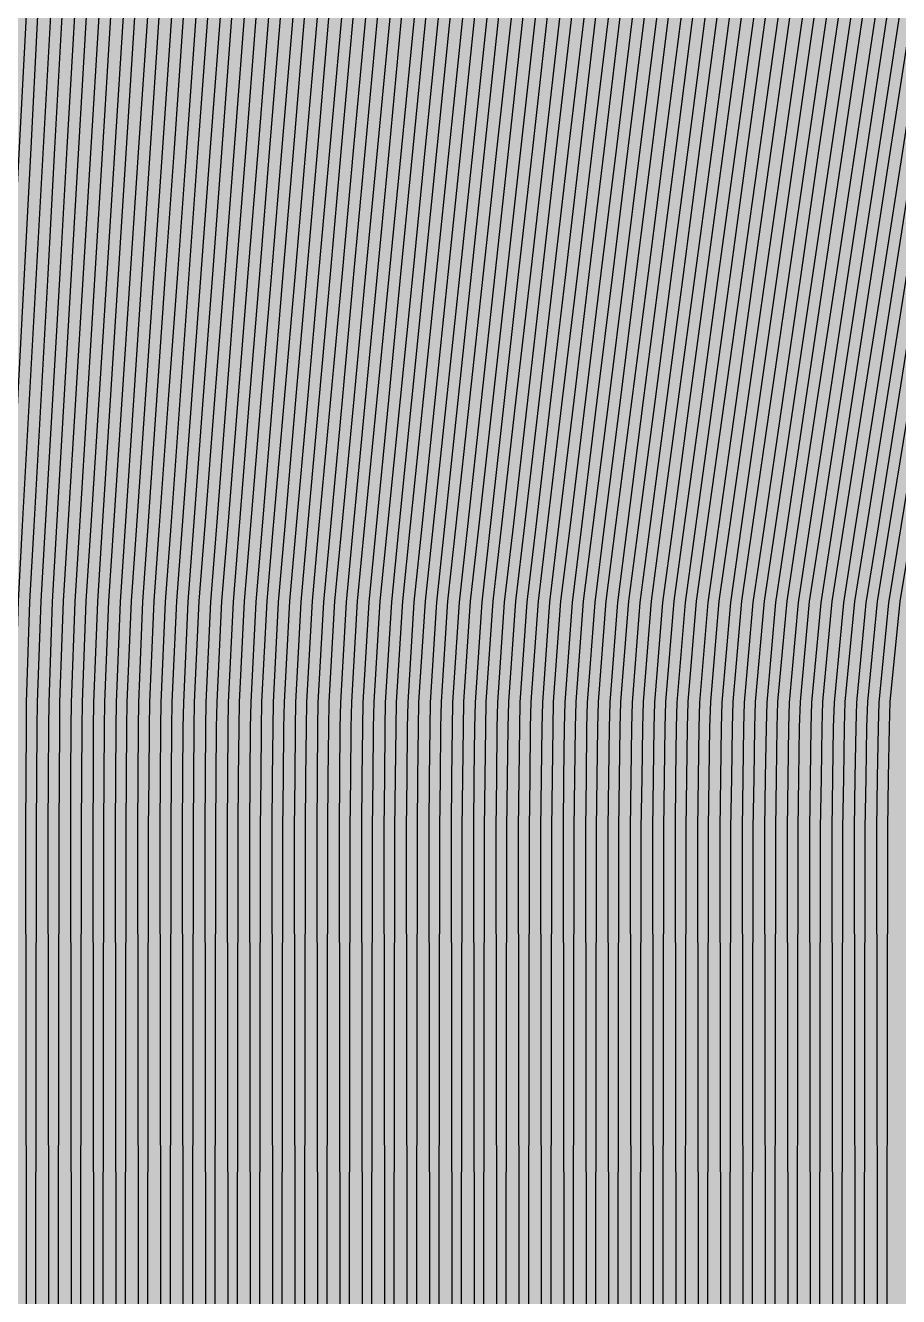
# Model space of a CAD drawing. Header units: metres. Extents: x -7231 to 10969, y -37556 to 1873.
# Drawn here: x 1948 to 2103.9, y -18804.6 to -18577.6 of the extents above; entities that cross this region are included whole.
import ezdxf

# ---------------------------------------------------------------- set-up
doc = ezdxf.new("R2010")
doc.units = ezdxf.units.M
for name, color, linetype in [('Metal1', 4, 'CONTINUOUS'), ('Metal2', 3, 'CONTINUOUS'), ('Polyimide', 7, 'CONTINUOUS')]:
    doc.layers.add(name, color=color, linetype=linetype)

msp = doc.modelspace()

# ---------------------------------------------------------------- hatches: boundary and pattern name
at = {"layer": 'Polyimide'}
msp.add_hatch(color=7, dxfattribs=at).paths.add_polyline_path([(4065.69, -468), (4066.67, -501.99), (4068.51, -535.99), (4071.41, -569.99), (4075.54, -603.99), (4081.04, -637.99), (4088.01, -671.99), (4096.52, -705.98), (4106.62, -739.98), (4118.33, -773.98), (4131.63, -807.98), (4146.49, -841.98), (4162.87, -875.98), (4180.68, -909.97), (4199.83, -943.97), (4220.22, -977.97), (4241.73, -1011.97), (4264.21, -1045.97), (4287.52, -1079.96), (4311.51, -1113.96), (4336.01, -1147.96), (4360.86, -1181.96), (4385.88, -1215.96), (4410.89, -1249.96), (4435.74, -1283.95), (4460.24, -1317.95), (4484.23, -1351.95), (4507.54, -1385.95), (4530.02, -1419.95), (4551.53, -1453.94), (4571.92, -1487.94), (4591.07, -1521.94), (4608.88, -1555.94), (4625.26, -1589.94), (4640.12, -1623.94), (4653.42, -1657.93), (4665.13, -1691.93), (4675.23, -1725.93), (4683.74, -1759.93), (4690.71, -1793.93), (4696.21, -1827.93), (4700.34, -1861.92), (4703.24, -1895.92), (4705.08, -1929.92), (4706.06, -1963.92), (4706.44, -1997.92), (4706.5, -2031.91), (4706.5, -4793.02), (4709.95, -4838.39), (4720.22, -4882.71), (4737.08, -4924.98), (4760.13, -4964.2), (4788.85, -4999.49), (4822.58, -5030.03), (4860.53, -5055.12), (4901.85, -5074.18), (4901.85, -5074.18), (4970.68, -5105.23), (5034.7, -5145.26), (5092.76, -5193.54), (5143.8, -5249.19), (5186.89, -5311.2), (5221.24, -5378.44), (5246.23, -5449.69), (5261.41, -5523.66), (5266.5, -5599), (5261.41, -5674.34), (5246.23, -5748.31), (5221.24, -5819.56), (5186.89, -5886.8), (5143.8, -5948.81), (5092.76, -6004.46), (5034.7, -6052.74), (4970.68, -6092.77), (4901.85, -6123.82), (4860.53, -6142.88), (4822.58, -6167.97), (4788.85, -6198.51), (4760.13, -6233.8), (4737.08, -6273.02), (4720.22, -6315.29), (4709.95, -6359.61), (4706.5, -6404.98), (4706.5, -9221.52), (4709.95, -9266.88), (4720.22, -9311.21), (4737.08, -9353.47), (4760.13, -9392.7), (4788.85, -9427.98), (4822.58, -9458.52), (4860.53, -9483.61), (4901.85, -9502.67), (4970.68, -9533.72), (5034.7, -9573.75), (5092.76, -9622.03), (5143.8, -9677.68), (5186.89, -9739.69), (5221.24, -9806.94), (5246.23, -9878.19), (5261.41, -9952.16), (5266.5, -10027.49), (5261.41, -10102.83), (5246.23, -10176.8), (5221.24, -10248.05), (5186.89, -10315.3), (5143.8, -10377.31), (5092.76, -10432.96), (5034.7, -10481.24), (4970.68, -10521.27), (4901.85, -10552.32), (4860.53, -10571.38), (4822.58, -10596.46), (4788.85, -10627), (4760.13, -10662.29), (4737.08, -10701.52), (4720.22, -10743.78), (4709.95, -10788.1), (4706.5, -10833.47), (4706.5, -13650.01), (4709.95, -13695.38), (4720.22, -13739.7), (4737.08, -13781.96), (4760.13, -13821.19), (4788.85, -13856.48), (4822.58, -13887.02), (4860.53, -13912.11), (4901.85, -13931.17), (4970.68, -13962.22), (5034.7, -14002.25), (5092.76, -14050.53), (5143.8, -14106.18), (5186.89, -14168.19), (5221.24, -14235.43), (5246.23, -14306.68), (5261.41, -14380.65), (5266.5, -14455.99), (5261.41, -14531.33), (5246.23, -14605.29), (5221.24, -14676.55), (5186.89, -14743.79), (5143.8, -14805.8), (5092.76, -14861.45), (5034.7, -14909.73), (4970.68, -14949.76), (4901.85, -14980.81), (4860.53, -14999.87), (4822.58, -15024.96), (4788.85, -15055.5), (4760.13, -15090.79), (4737.08, -15130.01), (4720.22, -15172.27), (4709.95, -15216.6), (4706.5, -15261.97), (4706.5, -15455.99), (4720.95, -15750.04), (4764.14, -16041.26), (4835.68, -16326.84), (4934.86, -16604.04), (5060.74, -16870.18), (5212.09, -17122.7), (5387.47, -17359.17), (5585.18, -17577.31), (5803.32, -17775.02), (6039.79, -17950.4), (6292.31, -18101.75), (6558.45, -18227.63), (6835.65, -18326.81), (7121.23, -18398.34), (7412.45, -18441.54), (7706.5, -18455.99), (9969.01, -18455.99), (10047.42, -18459.84), (10125.08, -18471.36), (10201.23, -18490.44), (10275.15, -18516.89), (10346.12, -18550.45), (10413.46, -18590.81), (10476.52, -18637.58), (10534.69, -18690.3), (10587.41, -18748.47), (10634.18, -18811.53), (10674.54, -18878.87), (10708.11, -18949.84), (10734.56, -19023.76), (10753.63, -19099.92), (10765.15, -19177.58), (10769.01, -19255.99), (10769.01, -20895.8), (10730.24, -20951.41), (10694.6, -21009.08), (10662.21, -21068.63), (10633.17, -21129.89), (10607.55, -21192.66), (10585.45, -21256.74), (10566.93, -21321.96), (10552.05, -21388.09), (10540.84, -21454.95), (10533.35, -21522.33), (10529.6, -21590.02), (10529.6, -21657.81), (10533.35, -21725.5), (10540.84, -21792.87), (10552.05, -21859.73), (10566.93, -21925.87), (10585.45, -21991.08), (10607.55, -22055.17), (10633.17, -22117.94), (10662.21, -22179.19), (10694.6, -22238.74), (10730.24, -22296.41), (10769.01, -22352.03), (10769.01, -32454.24), (10728.74, -32510.49), (10691.72, -32568.92), (10658.05, -32629.35), (10627.85, -32691.58), (10601.2, -32755.42), (10578.21, -32820.67), (10558.93, -32887.1), (10543.44, -32954.52), (10531.77, -33022.71), (10523.97, -33091.44), (10520.07, -33160.51), (10520.07, -33229.69), (10523.97, -33298.75), (10531.77, -33367.49), (10543.44, -33435.67), (10558.93, -33503.09), (10578.21, -33569.53), (10601.2, -33634.77), (10627.85, -33698.61), (10658.05, -33760.85), (10691.72, -33821.28), (10728.74, -33879.71), (10769.01, -33935.96), (10769.01, -36556), (10765.15, -36634.41), (10753.63, -36712.07), (10734.56, -36788.23), (10708.11, -36862.15), (10674.54, -36933.12), (10634.18, -37000.46), (10587.41, -37063.51), (10534.69, -37121.69), (10476.52, -37174.41), (10413.46, -37221.18), (10346.12, -37261.54), (10275.15, -37295.1), (10201.23, -37321.55), (10125.08, -37340.63), (10047.42, -37352.15), (9969.01, -37356), (-6231.01, -37356), (-6309.42, -37352.15), (-6387.08, -37340.63), (-6463.23, -37321.55), (-6537.15, -37295.1), (-6608.12, -37261.54), (-6675.46, -37221.18), (-6738.52, -37174.41), (-6796.69, -37121.69), (-6849.41, -37063.51), (-6896.18, -37000.46), (-6936.54, -36933.12), (-6970.11, -36862.15), (-6996.56, -36788.23), (-7015.63, -36712.07), (-7027.15, -36634.41), (-7031.01, -36556), (-7031.01, -33936), (-6990.74, -33879.75), (-6953.7, -33821.31), (-6920.03, -33760.88), (-6889.82, -33698.64), (-6863.18, -33634.8), (-6840.18, -33569.55), (-6820.9, -33503.11), (-6805.4, -33435.69), (-6793.74, -33367.49), (-6785.94, -33298.75), (-6782.03, -33229.68), (-6782.03, -33160.5), (-6785.94, -33091.43), (-6793.74, -33022.69), (-6805.4, -32954.5), (-6820.9, -32887.07), (-6840.18, -32820.63), (-6863.18, -32755.39), (-6889.82, -32691.54), (-6920.03, -32629.3), (-6953.7, -32568.87), (-6990.74, -32510.43), (-7031.01, -32454.18), (-7031.01, -22364.83), (-6990.74, -22308.58), (-6953.7, -22250.14), (-6920.03, -22189.71), (-6889.82, -22127.47), (-6863.18, -22063.62), (-6840.18, -21998.38), (-6820.9, -21931.94), (-6805.4, -21864.51), (-6793.74, -21796.32), (-6785.94, -21727.58), (-6782.03, -21658.51), (-6782.03, -21589.33), (-6785.94, -21520.26), (-6793.74, -21451.52), (-6805.4, -21383.32), (-6820.9, -21315.9), (-6840.18, -21249.46), (-6863.18, -21184.21), (-6889.82, -21120.37), (-6920.03, -21058.13), (-6953.7, -20997.7), (-6990.74, -20939.26), (-7031.01, -20883.01), (-7031.01, -19255.99), (-7027.15, -19177.58), (-7015.63, -19099.92), (-6996.56, -19023.76), (-6970.11, -18949.84), (-6936.54, -18878.87), (-6896.18, -18811.53), (-6849.41, -18748.47), (-6796.69, -18690.3), (-6738.52, -18637.58), (-6675.46, -18590.81), (-6608.12, -18550.45), (-6537.15, -18516.89), (-6463.23, -18490.44), (-6387.08, -18471.36), (-6309.42, -18459.84), (-6231.01, -18455.99), (-3968.5, -18455.99), (-3674.45, -18441.54), (-3383.23, -18398.34), (-3097.65, -18326.81), (-2820.45, -18227.63), (-2554.31, -18101.75), (-2301.79, -17950.4), (-2065.32, -17775.02), (-1847.18, -17577.31), (-1649.47, -17359.17), (-1474.09, -17122.7), (-1322.74, -16870.18), (-1196.86, -16604.04), (-1097.68, -16326.84), (-1026.14, -16041.26), (-982.95, -15750.04), (-968.5, -15455.99), (-968.5, -15261.97), (-971.95, -15216.6), (-982.22, -15172.27), (-999.08, -15130.01), (-1022.13, -15090.79), (-1050.85, -15055.5), (-1084.58, -15024.96), (-1122.53, -14999.87), (-1163.85, -14980.81), (-1232.68, -14949.76), (-1296.7, -14909.73), (-1354.76, -14861.45), (-1405.8, -14805.8), (-1448.89, -14743.79), (-1483.24, -14676.55), (-1508.23, -14605.29), (-1523.41, -14531.33), (-1528.5, -14455.99), (-1523.41, -14380.65), (-1508.23, -14306.68), (-1483.24, -14235.43), (-1448.89, -14168.19), (-1405.8, -14106.18), (-1354.76, -14050.53), (-1296.7, -14002.25), (-1232.68, -13962.22), (-1163.85, -13931.17), (-1122.53, -13912.11), (-1084.58, -13887.02), (-1050.85, -13856.48), (-1022.13, -13821.19), (-999.08, -13781.96), (-982.22, -13739.7), (-971.95, -13695.38), (-968.5, -13650.01), (-968.5, -12309.64), (-971.95, -12264.27), (-982.22, -12219.94), (-999.08, -12177.68), (-1022.13, -12138.46), (-1050.85, -12103.17), (-1084.58, -12072.63), (-1122.53, -12047.54), (-1163.85, -12028.48), (-1232.68, -11997.43), (-1296.7, -11957.4), (-1354.76, -11909.12), (-1405.8, -11853.47), (-1448.89, -11791.46), (-1483.24, -11724.22), (-1508.23, -11652.96), (-1523.41, -11579), (-1528.5, -11503.66), (-1523.41, -11428.32), (-1508.23, -11354.35), (-1483.24, -11283.1), (-1448.89, -11215.86), (-1405.8, -11153.85), (-1354.76, -11098.2), (-1296.7, -11049.92), (-1232.68, -11009.89), (-1163.85, -10978.84), (-1122.53, -10959.78), (-1084.58, -10934.69), (-1050.85, -10904.15), (-1022.13, -10868.86), (-999.08, -10829.63), (-982.22, -10787.37), (-971.95, -10743.05), (-968.5, -10697.68), (-968.5, -9357.31), (-971.95, -9311.94), (-982.22, -9267.62), (-999.08, -9225.35), (-1022.13, -9186.13), (-1050.85, -9150.84), (-1084.58, -9120.3), (-1122.53, -9095.21), (-1163.85, -9076.15), (-1163.85, -9076.15), (-1232.68, -9045.1), (-1296.7, -9005.07), (-1354.76, -8956.79), (-1405.8, -8901.14), (-1448.89, -8839.13), (-1483.24, -8771.89), (-1508.23, -8700.64), (-1523.41, -8626.67), (-1528.5, -8551.33), (-1523.41, -8475.99), (-1508.23, -8402.02), (-1483.24, -8330.77), (-1448.89, -8263.53), (-1405.8, -8201.52), (-1354.76, -8145.87), (-1296.7, -8097.59), (-1232.68, -8057.56), (-1163.85, -8026.51), (-1163.85, -8026.51), (-1122.53, -8007.45), (-1084.58, -7982.36), (-1050.85, -7951.82), (-1022.13, -7916.53), (-999.08, -7877.31), (-982.22, -7835.04), (-971.95, -7790.72), (-968.5, -7745.35), (-968.5, -6404.98), (-971.95, -6359.61), (-982.22, -6315.29), (-999.08, -6273.02), (-1022.13, -6233.8), (-1050.85, -6198.51), (-1084.58, -6167.97), (-1122.53, -6142.88), (-1163.85, -6123.82), (-1163.85, -6123.82), (-1232.68, -6092.77), (-1296.7, -6052.74), (-1354.76, -6004.46), (-1405.8, -5948.81), (-1448.89, -5886.8), (-1483.24, -5819.56), (-1508.23, -5748.31), (-1523.41, -5674.34), (-1528.5, -5599), (-1523.41, -5523.66), (-1508.23, -5449.69), (-1483.24, -5378.44), (-1448.89, -5311.2), (-1405.8, -5249.19), (-1354.76, -5193.54), (-1296.7, -5145.26), (-1232.68, -5105.23), (-1163.85, -5074.18), (-1163.85, -5074.18), (-1122.53, -5055.12), (-1084.58, -5030.03), (-1050.85, -4999.49), (-1022.13, -4964.2), (-999.08, -4924.98), (-982.22, -4882.71), (-971.95, -4838.39), (-968.5, -4793.02), (-968.5, -2031.91), (-968.44, -1997.92), (-968.06, -1963.92), (-967.05, -1929.92), (-965.18, -1895.92), (-962.22, -1861.92), (-958.01, -1827.93), (-952.41, -1793.93), (-945.31, -1759.93), (-936.64, -1725.93), (-926.35, -1691.93), (-914.43, -1657.93), (-900.88, -1623.94), (-885.74, -1589.94), (-869.05, -1555.94), (-850.91, -1521.94), (-831.4, -1487.94), (-810.63, -1453.94), (-788.72, -1419.95), (-765.82, -1385.95), (-742.07, -1351.95), (-717.63, -1317.95), (-692.67, -1283.95), (-667.36, -1249.96), (-641.88, -1215.96), (-616.39, -1181.96), (-591.08, -1147.96), (-566.12, -1113.96), (-541.68, -1079.96), (-517.93, -1045.97), (-495.03, -1011.97), (-473.12, -977.97), (-452.35, -943.97), (-432.84, -909.97), (-414.7, -875.98), (-398.01, -841.98), (-382.87, -807.98), (-369.32, -773.98), (-357.4, -739.98), (-347.11, -705.98), (-338.44, -671.99), (-331.34, -637.99), (-325.74, -603.99), (-321.53, -569.99), (-318.57, -535.99), (-316.7, -501.99), (-315.69, -468), (-315.31, -434), (-315.25, -400), (-315.25, 401), (-315.25, 451), (-315.25, 1644), (-270.25, 1644), (-270.03, 1637.13), (-269.35, 1630.29), (-268.23, 1623.52), (-266.67, 1616.82), (-264.68, 1610.25), (-262.26, 1603.82), (-259.42, 1597.56), (-256.18, 1591.5), (-252.55, 1585.67), (-248.55, 1580.08), (-244.19, 1574.77), (-239.5, 1569.75), (-234.48, 1565.06), (-229.17, 1560.7), (-223.58, 1556.7), (-217.75, 1553.07), (-211.69, 1549.83), (-205.43, 1546.99), (-199, 1544.57), (-192.43, 1542.58), (-185.73, 1541.02), (-178.96, 1539.9), (-172.12, 1539.22), (-165.25, 1539), (-158.38, 1539.22), (-151.54, 1539.9), (-144.77, 1541.02), (-138.07, 1542.58), (-131.5, 1544.57), (-125.07, 1546.99), (-118.81, 1549.83), (-112.75, 1553.07), (-106.92, 1556.7), (-101.33, 1560.7), (-96.02, 1565.06), (-91, 1569.75), (-86.31, 1574.77), (-81.95, 1580.08), (-77.95, 1585.67), (-74.32, 1591.5), (-71.08, 1597.56), (-68.24, 1603.82), (-65.82, 1610.25), (-63.83, 1616.82), (-62.27, 1623.52), (-61.15, 1630.29), (-60.47, 1637.13), (-60.25, 1644), (1853, 1644), (1853, 1573), (3815.25, 1573), (3815.46, 1579.54), (3816.11, 1586.05), (3817.17, 1592.51), (3818.66, 1598.88), (3820.56, 1605.14), (3822.86, 1611.27), (3825.56, 1617.23), (3828.65, 1623), (3832.1, 1628.56), (3835.91, 1633.88), (3840.07, 1638.93), (3844.54, 1643.71), (3849.32, 1648.18), (3854.37, 1652.34), (3859.69, 1656.15), (3865.25, 1659.6), (3871.02, 1662.69), (3876.98, 1665.39), (3883.11, 1667.69), (3889.37, 1669.59), (3895.74, 1671.08), (3902.2, 1672.14), (3908.71, 1672.79), (3915.25, 1673), (3921.79, 1672.79), (3928.3, 1672.14), (3934.76, 1671.08), (3941.13, 1669.59), (3947.39, 1667.69), (3953.52, 1665.39), (3959.48, 1662.69), (3965.25, 1659.6), (3970.81, 1656.15), (3976.13, 1652.34), (3981.18, 1648.18), (3985.96, 1643.71), (3990.43, 1638.93), (3994.59, 1633.88), (3998.4, 1628.56), (4001.85, 1623), (4004.94, 1617.23), (4007.64, 1611.27), (4009.94, 1605.14), (4011.84, 1598.88), (4013.33, 1592.51), (4014.39, 1586.05), (4015.04, 1579.54), (4015.25, 1573), (4065.25, 1573), (4065.25, 451), (4065.25, 401), (4065.25, -400), (4065.31, -434), (4065.69, -468)])

# ---------------------------------------------------------------- linework, layer by layer
at = {"layer": 'Metal1'}
for points in [[(1941.25, -19211.95), (1941.99, -18720.95), (1942.05, -18711.94), (1942.09, -18702.94), (1942.14, -18698.43), (1942.7, -18680.42), (1943.41, -18666.89), (1944.58, -18644.39), (1945.76, -18621.89), (1946.93, -18599.39), (1948.11, -18576.89), (1949.29, -18554.39), (1950.46, -18531.89), (1951.64, -18509.39), (1952.81, -18486.89), (1953.99, -18464.39), (1955.17, -18441.89), (1956.34, -18419.39), (1957.52, -18396.89), (1958.69, -18374.38), (1959.87, -18351.88), (1961.05, -18329.38)], [(1963.04, -18329.49), (1961.87, -18351.99), (1960.69, -18374.49), (1959.52, -18396.99), (1958.34, -18419.49), (1957.16, -18441.99), (1955.99, -18464.49), (1954.81, -18486.99), (1953.64, -18509.49), (1952.46, -18531.99), (1951.28, -18554.49), (1950.11, -18577), (1948.93, -18599.5), (1947.76, -18622), (1946.58, -18644.5), (1945.4, -18667), (1944.7, -18680.5), (1944.14, -18698.47), (1944.09, -18702.95), (1944.05, -18711.95), (1944.01, -18720.95), (1944.75, -19211.95)], [(1949.25, -19211.95), (1949.99, -18720.95), (1950.05, -18711.94), (1950.1, -18702.94), (1950.15, -18698.42), (1950.78, -18680.41), (1951.56, -18666.89), (1952.86, -18644.39), (1954.17, -18621.89), (1955.47, -18599.39), (1956.77, -18576.89), (1958.07, -18554.38), (1959.38, -18531.88), (1960.68, -18509.38), (1961.98, -18486.88), (1963.29, -18464.38), (1964.59, -18441.88), (1965.89, -18419.38), (1967.2, -18396.88), (1968.5, -18374.38), (1969.8, -18351.88), (1971.11, -18329.38)], [(1973.1, -18329.49), (1971.8, -18351.99), (1970.5, -18374.49), (1969.19, -18397), (1967.89, -18419.5), (1966.59, -18442), (1965.28, -18464.5), (1963.98, -18487), (1962.68, -18509.5), (1961.37, -18532), (1960.07, -18554.5), (1958.77, -18577), (1957.47, -18599.5), (1956.16, -18622), (1954.86, -18644.5), (1953.56, -18667), (1952.77, -18680.51), (1952.15, -18698.47), (1952.1, -18702.96), (1952.05, -18711.95), (1952.01, -18720.95), (1952.75, -19211.95)], [(1957.25, -19211.95), (1957.99, -18720.95), (1958.06, -18711.94), (1958.11, -18702.94), (1958.17, -18698.42), (1958.85, -18680.41), (1959.71, -18666.88), (1961.14, -18644.38), (1962.57, -18621.88), (1964, -18599.38), (1965.43, -18576.88), (1966.86, -18554.38), (1968.29, -18531.88), (1969.72, -18509.38), (1971.15, -18486.88), (1972.58, -18464.38), (1974.01, -18441.88), (1975.44, -18419.38), (1976.87, -18396.87), (1978.3, -18374.37), (1979.73, -18351.87), (1981.16, -18329.37)], [(1983.16, -18329.5), (1981.73, -18352), (1980.3, -18374.5), (1978.87, -18397), (1977.44, -18419.5), (1976.01, -18442), (1974.58, -18464.5), (1973.15, -18487), (1971.72, -18509.5), (1970.29, -18532.01), (1968.86, -18554.51), (1967.43, -18577.01), (1966, -18599.51), (1964.57, -18622.01), (1963.14, -18644.51), (1961.71, -18667.01), (1960.85, -18680.51), (1960.17, -18698.47), (1960.11, -18702.96), (1960.06, -18711.95), (1960.01, -18720.95), (1960.75, -19211.95)], [(1965.25, -19211.95), (1965.99, -18720.95), (1966.06, -18711.94), (1966.12, -18702.94), (1966.18, -18698.42), (1966.93, -18680.41), (1967.86, -18666.88), (1969.42, -18644.38), (1970.98, -18621.88), (1972.54, -18599.37), (1974.09, -18576.87), (1975.65, -18554.37), (1977.21, -18531.87), (1978.77, -18509.37), (1980.32, -18486.87), (1981.88, -18464.37), (1983.44, -18441.87), (1984.99, -18419.37), (1986.55, -18396.87), (1988.11, -18374.37), (1989.67, -18351.87), (1991.22, -18329.37)], [(1993.22, -18329.5), (1991.66, -18352.01), (1990.1, -18374.51), (1988.55, -18397.01), (1986.99, -18419.51), (1985.43, -18442.01), (1983.88, -18464.51), (1982.32, -18487.01), (1980.76, -18509.51), (1979.2, -18532.01), (1977.65, -18554.51), (1976.09, -18577.01), (1974.53, -18599.51), (1972.97, -18622.01), (1971.42, -18644.51), (1969.86, -18667.02), (1968.92, -18680.52), (1968.18, -18698.47), (1968.12, -18702.96), (1968.06, -18711.95), (1968.01, -18720.95), (1968.75, -19211.95)], [(1973.25, -19211.95), (1973.99, -18720.94), (1974.07, -18711.94), (1974.13, -18702.94), (1974.2, -18698.42), (1975, -18680.41), (1976.02, -18666.87), (1977.7, -18644.37), (1979.38, -18621.87), (1981.07, -18599.37), (1982.75, -18576.87), (1984.44, -18554.37), (1986.12, -18531.87), (1987.81, -18509.37), (1989.49, -18486.87), (1991.18, -18464.37), (1992.86, -18441.86), (1994.55, -18419.36), (1996.23, -18396.86), (1997.91, -18374.36), (1999.6, -18351.86), (2001.28, -18329.36)], [(2003.28, -18329.51), (2001.59, -18352.01), (1999.91, -18374.51), (1998.22, -18397.01), (1996.54, -18419.51), (1994.86, -18442.01), (1993.17, -18464.51), (1991.49, -18487.02), (1989.8, -18509.52), (1988.12, -18532.02), (1986.43, -18554.52), (1984.75, -18577.02), (1983.06, -18599.52), (1981.38, -18622.02), (1979.69, -18644.52), (1978.01, -18667.02), (1977, -18680.53), (1976.2, -18698.48), (1976.13, -18702.96), (1976.07, -18711.95), (1976.01, -18720.95), (1976.75, -19211.95)], [(1981.25, -19211.95), (1981.99, -18720.94), (1982.07, -18711.94), (1982.14, -18702.94), (1982.21, -18698.42), (1983.08, -18680.41), (1984.17, -18666.87), (1985.98, -18644.37), (1987.79, -18621.86), (1989.6, -18599.36), (1991.41, -18576.86), (1993.23, -18554.36), (1995.04, -18531.86), (1996.85, -18509.36), (1998.66, -18486.86), (2000.47, -18464.36), (2002.28, -18441.86), (2004.1, -18419.36), (2005.91, -18396.86), (2007.72, -18374.36), (2009.53, -18351.86), (2011.34, -18329.36)], [(2013.34, -18329.52), (2011.52, -18352.02), (2009.71, -18374.52), (2007.9, -18397.02), (2006.09, -18419.52), (2004.28, -18442.02), (2002.47, -18464.52), (2000.65, -18487.02), (1998.84, -18509.52), (1997.03, -18532.02), (1995.22, -18554.52), (1993.41, -18577.02), (1991.6, -18599.52), (1989.79, -18622.02), (1987.97, -18644.53), (1986.16, -18667.03), (1985.07, -18680.54), (1984.21, -18698.48), (1984.14, -18702.96), (1984.07, -18711.96), (1984.01, -18720.95), (1984.75, -19211.95)], [(1989.25, -19211.95), (1989.99, -18720.94), (1990.08, -18711.94), (1990.15, -18702.93), (1990.23, -18698.41), (1991.15, -18680.41), (1992.32, -18666.86), (1994.26, -18644.36), (1996.2, -18621.86), (1998.14, -18599.36), (2000.08, -18576.86), (2002.01, -18554.36), (2003.95, -18531.86), (2005.89, -18509.36), (2007.83, -18486.85), (2009.77, -18464.35), (2011.71, -18441.85), (2013.65, -18419.35), (2015.59, -18396.85), (2017.52, -18374.35), (2019.46, -18351.85), (2021.4, -18329.35)], [(2023.39, -18329.52), (2021.46, -18352.02), (2019.52, -18374.52), (2017.58, -18397.02), (2015.64, -18419.52), (2013.7, -18442.03), (2011.76, -18464.53), (2009.82, -18487.03), (2007.88, -18509.53), (2005.95, -18532.03), (2004.01, -18554.53), (2002.07, -18577.03), (2000.13, -18599.53), (1998.19, -18622.03), (1996.25, -18644.53), (1994.31, -18667.03), (1993.15, -18680.55), (1992.23, -18698.48), (1992.15, -18702.96), (1992.08, -18711.96), (1992.01, -18720.95), (1992.75, -19211.95)], [(1997.25, -19211.95), (1997.99, -18720.94), (1998.08, -18711.94), (1998.16, -18702.93), (1998.24, -18698.41), (1999.23, -18680.41), (2000.47, -18666.85), (2002.54, -18644.35), (2004.6, -18621.85), (2006.67, -18599.35), (2008.74, -18576.85), (2010.8, -18554.35), (2012.87, -18531.85), (2014.93, -18509.35), (2017, -18486.85), (2019.07, -18464.35), (2021.13, -18441.85), (2023.2, -18419.35), (2025.26, -18396.85), (2027.33, -18374.35), (2029.4, -18351.85), (2031.46, -18329.34)], [(2033.45, -18329.53), (2031.39, -18352.03), (2029.32, -18374.53), (2027.26, -18397.03), (2025.19, -18419.53), (2023.12, -18442.03), (2021.06, -18464.53), (2018.99, -18487.03), (2016.93, -18509.53), (2014.86, -18532.03), (2012.79, -18554.53), (2010.73, -18577.03), (2008.66, -18599.54), (2006.6, -18622.04), (2004.53, -18644.54), (2002.46, -18667.04), (2001.22, -18680.56), (2000.24, -18698.48), (2000.16, -18702.96), (2000.08, -18711.96), (2000.01, -18720.95), (2000.75, -19211.95)], [(2005.25, -19211.95), (2005.99, -18720.94), (2006.09, -18711.94), (2006.17, -18702.93), (2006.26, -18698.41), (2007.3, -18680.41), (2008.63, -18666.85), (2010.82, -18644.35), (2013.01, -18621.85), (2015.2, -18599.35), (2017.4, -18576.85), (2019.59, -18554.35), (2021.78, -18531.84), (2023.98, -18509.34), (2026.17, -18486.84), (2028.36, -18464.34), (2030.56, -18441.84), (2032.75, -18419.34), (2034.94, -18396.84), (2037.13, -18374.34), (2039.33, -18351.84), (2041.52, -18329.34)], [(2043.51, -18329.53), (2041.32, -18352.03), (2039.13, -18374.53), (2036.93, -18397.03), (2034.74, -18419.54), (2032.55, -18442.04), (2030.35, -18464.54), (2028.16, -18487.04), (2025.97, -18509.54), (2023.77, -18532.04), (2021.58, -18554.54), (2019.39, -18577.04), (2017.2, -18599.54), (2015, -18622.04), (2012.81, -18644.54), (2010.62, -18667.04), (2009.3, -18680.56), (2008.26, -18698.49), (2008.17, -18702.96), (2008.09, -18711.96), (2008.01, -18720.95), (2008.75, -19211.95)], [(2013.25, -19211.95), (2013.99, -18720.94), (2014.09, -18711.94), (2014.18, -18702.93), (2014.27, -18698.41), (2015.38, -18680.41), (2016.78, -18666.84), (2019.1, -18644.34), (2021.42, -18621.84), (2023.74, -18599.34), (2026.06, -18576.84), (2028.38, -18554.34), (2030.7, -18531.84), (2033.02, -18509.34), (2035.34, -18486.84), (2037.66, -18464.34), (2039.98, -18441.84), (2042.3, -18419.34), (2044.62, -18396.84), (2046.94, -18374.33), (2049.26, -18351.83), (2051.58, -18329.33)], [(2053.57, -18329.54), (2051.25, -18352.04), (2048.93, -18374.54), (2046.61, -18397.04), (2044.29, -18419.54), (2041.97, -18442.04), (2039.65, -18464.54), (2037.33, -18487.04), (2035.01, -18509.54), (2032.69, -18532.04), (2030.37, -18554.55), (2028.05, -18577.05), (2025.73, -18599.55), (2023.41, -18622.05), (2021.09, -18644.55), (2018.77, -18667.05), (2017.37, -18680.57), (2016.27, -18698.49), (2016.18, -18702.96), (2016.09, -18711.96), (2016.01, -18720.95), (2016.75, -19211.95)], [(2021.25, -19211.95), (2021.99, -18720.94), (2022.1, -18711.94), (2022.19, -18702.93), (2022.29, -18698.4), (2023.45, -18680.41), (2024.93, -18666.84), (2027.38, -18644.34), (2029.83, -18621.84), (2032.27, -18599.34), (2034.72, -18576.84), (2037.17, -18554.33), (2039.61, -18531.83), (2042.06, -18509.33), (2044.51, -18486.83), (2046.96, -18464.33), (2049.4, -18441.83), (2051.85, -18419.33), (2054.3, -18396.83), (2056.75, -18374.33), (2059.19, -18351.83), (2061.64, -18329.33)], [(2063.63, -18329.54), (2061.18, -18352.04), (2058.73, -18374.55), (2056.29, -18397.05), (2053.84, -18419.55), (2051.39, -18442.05), (2048.94, -18464.55), (2046.5, -18487.05), (2044.05, -18509.55), (2041.6, -18532.05), (2039.16, -18554.55), (2036.71, -18577.05), (2034.26, -18599.55), (2031.81, -18622.05), (2029.37, -18644.55), (2026.92, -18667.05), (2025.45, -18680.58), (2024.29, -18698.49), (2024.19, -18702.96), (2024.1, -18711.96), (2024.01, -18720.96), (2024.75, -19211.95)], [(2029.25, -19211.95), (2029.99, -18720.94), (2030.1, -18711.94), (2030.2, -18702.93), (2030.3, -18698.4), (2031.53, -18680.41), (2033.08, -18666.83), (2035.66, -18644.33), (2038.23, -18621.83), (2040.81, -18599.33), (2043.38, -18576.83), (2045.96, -18554.33), (2048.53, -18531.83), (2051.1, -18509.33), (2053.68, -18486.83), (2056.25, -18464.33), (2058.83, -18441.83), (2061.4, -18419.32), (2063.98, -18396.82), (2066.55, -18374.32), (2069.13, -18351.82), (2071.7, -18329.32)], [(2073.69, -18329.55), (2071.11, -18352.05), (2068.54, -18374.55), (2065.96, -18397.05), (2063.39, -18419.55), (2060.81, -18442.05), (2058.24, -18464.55), (2055.67, -18487.05), (2053.09, -18509.55), (2050.52, -18532.06), (2047.94, -18554.56), (2045.37, -18577.06), (2042.79, -18599.56), (2040.22, -18622.06), (2037.64, -18644.56), (2035.07, -18667.06), (2033.52, -18680.59), (2032.3, -18698.49), (2032.2, -18702.96), (2032.1, -18711.96), (2032.01, -18720.96), (2032.75, -19211.95)], [(2037.25, -19211.95), (2037.99, -18720.94), (2038.11, -18711.94), (2038.21, -18702.93), (2038.32, -18698.4), (2039.6, -18680.41), (2041.24, -18666.83), (2043.94, -18644.33), (2046.64, -18621.83), (2049.34, -18599.32), (2052.04, -18576.82), (2054.74, -18554.32), (2057.45, -18531.82), (2060.15, -18509.32), (2062.85, -18486.82), (2065.55, -18464.32), (2068.25, -18441.82), (2070.95, -18419.32), (2073.65, -18396.82), (2076.36, -18374.32), (2079.06, -18351.82), (2081.76, -18329.32)], [(2083.74, -18329.56), (2081.04, -18352.06), (2078.34, -18374.56), (2075.64, -18397.06), (2072.94, -18419.56), (2070.24, -18442.06), (2067.54, -18464.56), (2064.83, -18487.06), (2062.13, -18509.56), (2059.43, -18532.06), (2056.73, -18554.56), (2054.03, -18577.06), (2051.33, -18599.56), (2048.62, -18622.06), (2045.92, -18644.56), (2043.22, -18667.07), (2041.6, -18680.6), (2040.32, -18698.49), (2040.21, -18702.96), (2040.11, -18711.96), (2040.01, -18720.96), (2040.75, -19211.95)], [(2045.25, -19211.95), (2045.99, -18720.94), (2046.11, -18711.94), (2046.22, -18702.93), (2046.33, -18698.4), (2047.68, -18680.41), (2049.39, -18666.82), (2052.22, -18644.32), (2055.05, -18621.82), (2057.87, -18599.32), (2060.7, -18576.82), (2063.53, -18554.32), (2066.36, -18531.82), (2069.19, -18509.32), (2072.02, -18486.82), (2074.85, -18464.32), (2077.68, -18441.81), (2080.5, -18419.31), (2083.33, -18396.81), (2086.16, -18374.31), (2088.99, -18351.81), (2091.82, -18329.31)], [(2093.8, -18329.56), (2090.97, -18352.06), (2088.15, -18374.56), (2085.32, -18397.06), (2082.49, -18419.56), (2079.66, -18442.06), (2076.83, -18464.56), (2074, -18487.07), (2071.17, -18509.57), (2068.34, -18532.07), (2065.52, -18554.57), (2062.69, -18577.07), (2059.86, -18599.57), (2057.03, -18622.07), (2054.2, -18644.57), (2051.37, -18667.07), (2049.67, -18680.61), (2048.33, -18698.5), (2048.22, -18702.97), (2048.11, -18711.96), (2048.01, -18720.96), (2048.75, -19211.95)], [(2053.25, -19211.95), (2053.99, -18720.94), (2054.12, -18711.93), (2054.23, -18702.93), (2054.35, -18698.4), (2055.75, -18680.42), (2057.54, -18666.82), (2060.5, -18644.32), (2063.45, -18621.81), (2066.41, -18599.31), (2069.36, -18576.81), (2072.32, -18554.31), (2075.28, -18531.81), (2078.23, -18509.31), (2081.19, -18486.81), (2084.14, -18464.31), (2087.1, -18441.81), (2090.06, -18419.31), (2093.01, -18396.81), (2095.97, -18374.31), (2098.92, -18351.81), (2101.88, -18329.31)], [(2103.86, -18329.57), (2100.91, -18352.07), (2097.95, -18374.57), (2094.99, -18397.07), (2092.04, -18419.57), (2089.08, -18442.07), (2086.13, -18464.57), (2083.17, -18487.07), (2080.21, -18509.57), (2077.26, -18532.07), (2074.3, -18554.57), (2071.35, -18577.07), (2068.39, -18599.57), (2065.44, -18622.07), (2062.48, -18644.58), (2059.52, -18667.08), (2057.74, -18680.62), (2056.35, -18698.5), (2056.23, -18702.97), (2056.12, -18711.96), (2056.01, -18720.96), (2056.75, -19211.95)], [(2061.25, -19211.95), (2061.99, -18720.94), (2062.12, -18711.93), (2062.24, -18702.93), (2062.36, -18698.39), (2063.83, -18680.42), (2065.69, -18666.81), (2068.78, -18644.31), (2071.86, -18621.81), (2074.94, -18599.31), (2078.03, -18576.81), (2081.11, -18554.31), (2084.19, -18531.81), (2087.27, -18509.31), (2090.36, -18486.8), (2093.44, -18464.3), (2096.52, -18441.8), (2099.61, -18419.3), (2102.69, -18396.8), (2105.77, -18374.3), (2108.86, -18351.8), (2111.94, -18329.3)], [(2113.92, -18329.57), (2110.84, -18352.07), (2107.75, -18374.57), (2104.67, -18397.07), (2101.59, -18419.57), (2098.5, -18442.07), (2095.42, -18464.58), (2092.34, -18487.08), (2089.26, -18509.58), (2086.17, -18532.08), (2083.09, -18554.58), (2080.01, -18577.08), (2076.92, -18599.58), (2073.84, -18622.08), (2070.76, -18644.58), (2067.68, -18667.08), (2065.82, -18680.64), (2064.36, -18698.5), (2064.24, -18702.97), (2064.12, -18711.96), (2064.01, -18720.96), (2064.75, -19211.95)], [(2069.25, -19211.95), (2069.99, -18720.94), (2070.13, -18711.93), (2070.25, -18702.93), (2070.38, -18698.39), (2071.9, -18680.42), (2073.85, -18666.8), (2077.06, -18644.3), (2080.27, -18621.8), (2083.48, -18599.3), (2086.69, -18576.8), (2089.9, -18554.3), (2093.11, -18531.8), (2096.32, -18509.3), (2099.53, -18486.8), (2102.74, -18464.3), (2105.95, -18441.8), (2109.16, -18419.3), (2112.37, -18396.8), (2115.58, -18374.3), (2118.79, -18351.8), (2122, -18329.29)], [(2123.98, -18329.58), (2120.77, -18352.08), (2117.56, -18374.58), (2114.35, -18397.08), (2111.14, -18419.58), (2107.93, -18442.08), (2104.72, -18464.58), (2101.51, -18487.08), (2098.3, -18509.58), (2095.09, -18532.08), (2091.88, -18554.58), (2088.67, -18577.08), (2085.46, -18599.59), (2082.25, -18622.09), (2079.04, -18644.59), (2075.83, -18667.09), (2073.89, -18680.65), (2072.37, -18698.5), (2072.25, -18702.97), (2072.13, -18711.96), (2072.01, -18720.96), (2072.75, -19211.95)], [(2077.25, -19211.95), (2077.99, -18720.94), (2078.13, -18711.93), (2078.26, -18702.93), (2078.39, -18698.39), (2079.98, -18680.42), (2082, -18666.8), (2085.34, -18644.3), (2088.67, -18621.8), (2092.01, -18599.3), (2095.35, -18576.8), (2098.69, -18554.3), (2102.02, -18531.8), (2105.36, -18509.29), (2108.7, -18486.79), (2112.03, -18464.29), (2115.37, -18441.79), (2118.71, -18419.29), (2122.05, -18396.79), (2125.38, -18374.29), (2128.72, -18351.79), (2132.06, -18329.29)], [(2134.04, -18329.58), (2130.7, -18352.08), (2127.36, -18374.58), (2124.02, -18397.08), (2120.69, -18419.59), (2117.35, -18442.09), (2114.01, -18464.59), (2110.68, -18487.09), (2107.34, -18509.59), (2104, -18532.09), (2100.66, -18554.59), (2097.33, -18577.09), (2093.99, -18599.59), (2090.65, -18622.09), (2087.31, -18644.59), (2083.98, -18667.09), (2081.97, -18680.66), (2080.39, -18698.51), (2080.26, -18702.97), (2080.13, -18711.96), (2080.01, -18720.96), (2080.75, -19211.95)], [(2085.25, -19211.95), (2085.99, -18720.94), (2086.14, -18711.93), (2086.27, -18702.92), (2086.41, -18698.39), (2088.05, -18680.43), (2090.15, -18666.79), (2093.62, -18644.29), (2097.08, -18621.79), (2100.55, -18599.29), (2104.01, -18576.79), (2107.47, -18554.29), (2110.94, -18531.79), (2114.4, -18509.29), (2117.87, -18486.79), (2121.33, -18464.29), (2124.8, -18441.79), (2128.26, -18419.29), (2131.72, -18396.79), (2135.19, -18374.28), (2138.65, -18351.78), (2142.12, -18329.28)], [(2144.09, -18329.59), (2140.63, -18352.09), (2137.17, -18374.59), (2133.7, -18397.09), (2130.24, -18419.59), (2126.77, -18442.09), (2123.31, -18464.59), (2119.84, -18487.09), (2116.38, -18509.59), (2112.91, -18532.09), (2109.45, -18554.59), (2105.99, -18577.1), (2102.52, -18599.6), (2099.06, -18622.1), (2095.59, -18644.6), (2092.13, -18667.1), (2090.04, -18680.67), (2088.4, -18698.51), (2088.27, -18702.97), (2088.14, -18711.96), (2088.01, -18720.96), (2088.75, -19211.95)], [(2093.25, -19211.95), (2093.99, -18720.94), (2094.14, -18711.93), (2094.28, -18702.92), (2094.42, -18698.38), (2096.13, -18680.43), (2098.3, -18666.79), (2101.9, -18644.29), (2105.49, -18621.79), (2109.08, -18599.29), (2112.67, -18576.79), (2116.26, -18554.28), (2119.85, -18531.78), (2123.45, -18509.28), (2127.04, -18486.78), (2130.63, -18464.28), (2134.22, -18441.78), (2137.81, -18419.28), (2141.4, -18396.78), (2144.99, -18374.28), (2148.59, -18351.78), (2152.18, -18329.28)], [(2154.15, -18329.59), (2150.56, -18352.09), (2146.97, -18374.59), (2143.38, -18397.1), (2139.79, -18419.6), (2136.19, -18442.1), (2132.6, -18464.6), (2129.01, -18487.1), (2125.42, -18509.6), (2121.83, -18532.1), (2118.24, -18554.6), (2114.65, -18577.1), (2111.05, -18599.6), (2107.46, -18622.1), (2103.87, -18644.6), (2100.28, -18667.1), (2098.11, -18680.68), (2096.42, -18698.51), (2096.28, -18702.97), (2096.14, -18711.96), (2096.01, -18720.96), (2096.75, -19211.95)], [(2101.25, -19211.95), (2101.99, -18720.94), (2102.15, -18711.93), (2102.29, -18702.92), (2102.44, -18698.38), (2104.2, -18680.43), (2106.46, -18666.78), (2110.18, -18644.28), (2113.89, -18621.78), (2117.61, -18599.28), (2121.33, -18576.78), (2125.05, -18554.28), (2128.77, -18531.78), (2132.49, -18509.28), (2136.21, -18486.78), (2139.93, -18464.28), (2143.64, -18441.78), (2147.36, -18419.28), (2151.08, -18396.77), (2154.8, -18374.27), (2158.52, -18351.77), (2162.24, -18329.27)]]:
    msp.add_lwpolyline(points, dxfattribs=at)
at = {"layer": 'Metal2'}
for points in [[(1945.25, -19211.95), (1945.99, -18720.95), (1946.05, -18711.94), (1946.1, -18702.94), (1946.15, -18698.43), (1946.74, -18680.42), (1947.48, -18666.89), (1948.72, -18644.39), (1949.96, -18621.89), (1951.2, -18599.39), (1952.44, -18576.89), (1953.68, -18554.39), (1954.92, -18531.89), (1956.16, -18509.39), (1957.4, -18486.89), (1958.64, -18464.38), (1959.88, -18441.88), (1961.12, -18419.38), (1962.36, -18396.88), (1963.6, -18374.38), (1964.84, -18351.88), (1966.08, -18329.38)], [(1968.07, -18329.49), (1966.83, -18351.99), (1965.59, -18374.49), (1964.35, -18396.99), (1963.11, -18419.49), (1961.88, -18441.99), (1960.64, -18464.49), (1959.4, -18487), (1958.16, -18509.5), (1956.92, -18532), (1955.68, -18554.5), (1954.44, -18577), (1953.2, -18599.5), (1951.96, -18622), (1950.72, -18644.5), (1949.48, -18667), (1948.74, -18680.5), (1948.14, -18698.47), (1948.1, -18702.96), (1948.05, -18711.95), (1948.01, -18720.95), (1948.75, -19211.95)], [(1953.25, -19211.95), (1953.99, -18720.95), (1954.05, -18711.94), (1954.11, -18702.94), (1954.16, -18698.42), (1954.81, -18680.41), (1955.64, -18666.89), (1957, -18644.38), (1958.37, -18621.88), (1959.74, -18599.38), (1961.1, -18576.88), (1962.47, -18554.38), (1963.84, -18531.88), (1965.2, -18509.38), (1966.57, -18486.88), (1967.94, -18464.38), (1969.3, -18441.88), (1970.67, -18419.38), (1972.04, -18396.88), (1973.4, -18374.38), (1974.77, -18351.88), (1976.14, -18329.38)], [(1978.13, -18329.5), (1976.76, -18352), (1975.4, -18374.5), (1974.03, -18397), (1972.66, -18419.5), (1971.3, -18442), (1969.93, -18464.5), (1968.56, -18487), (1967.2, -18509.5), (1965.83, -18532), (1964.46, -18554.5), (1963.1, -18577), (1961.73, -18599.5), (1960.36, -18622.01), (1959, -18644.51), (1957.63, -18667.01), (1956.81, -18680.51), (1956.16, -18698.47), (1956.11, -18702.96), (1956.05, -18711.95), (1956.01, -18720.95), (1956.75, -19211.95)], [(1961.25, -19211.95), (1961.99, -18720.95), (1962.06, -18711.94), (1962.12, -18702.94), (1962.18, -18698.42), (1962.89, -18680.41), (1963.79, -18666.88), (1965.28, -18644.38), (1966.78, -18621.88), (1968.27, -18599.38), (1969.76, -18576.88), (1971.26, -18554.38), (1972.75, -18531.88), (1974.24, -18509.37), (1975.74, -18486.87), (1977.23, -18464.37), (1978.73, -18441.87), (1980.22, -18419.37), (1981.71, -18396.87), (1983.21, -18374.37), (1984.7, -18351.87), (1986.19, -18329.37)], [(1988.19, -18329.5), (1986.7, -18352), (1985.2, -18374.5), (1983.71, -18397), (1982.21, -18419.5), (1980.72, -18442.01), (1979.23, -18464.51), (1977.73, -18487.01), (1976.24, -18509.51), (1974.75, -18532.01), (1973.25, -18554.51), (1971.76, -18577.01), (1970.26, -18599.51), (1968.77, -18622.01), (1967.28, -18644.51), (1965.78, -18667.01), (1964.89, -18680.52), (1964.17, -18698.47), (1964.12, -18702.96), (1964.06, -18711.95), (1964.01, -18720.95), (1964.75, -19211.95)], [(1969.25, -19211.95), (1969.99, -18720.94), (1970.06, -18711.94), (1970.13, -18702.94), (1970.19, -18698.42), (1970.96, -18680.41), (1971.94, -18666.87), (1973.56, -18644.37), (1975.18, -18621.87), (1976.8, -18599.37), (1978.42, -18576.87), (1980.04, -18554.37), (1981.67, -18531.87), (1983.29, -18509.37), (1984.91, -18486.87), (1986.53, -18464.37), (1988.15, -18441.87), (1989.77, -18419.37), (1991.39, -18396.87), (1993.01, -18374.37), (1994.63, -18351.86), (1996.25, -18329.36)], [(1998.25, -18329.51), (1996.63, -18352.01), (1995.01, -18374.51), (1993.39, -18397.01), (1991.76, -18419.51), (1990.14, -18442.01), (1988.52, -18464.51), (1986.9, -18487.01), (1985.28, -18509.51), (1983.66, -18532.01), (1982.04, -18554.51), (1980.42, -18577.02), (1978.8, -18599.52), (1977.18, -18622.02), (1975.56, -18644.52), (1973.93, -18667.02), (1972.96, -18680.53), (1972.19, -18698.48), (1972.13, -18702.96), (1972.06, -18711.95), (1972.01, -18720.95), (1972.75, -19211.95)], [(1977.25, -19211.95), (1977.99, -18720.94), (1978.07, -18711.94), (1978.14, -18702.94), (1978.21, -18698.42), (1979.04, -18680.41), (1980.09, -18666.87), (1981.84, -18644.37), (1983.59, -18621.87), (1985.34, -18599.37), (1987.08, -18576.87), (1988.83, -18554.37), (1990.58, -18531.86), (1992.33, -18509.36), (1994.08, -18486.86), (1995.82, -18464.36), (1997.57, -18441.86), (1999.32, -18419.36), (2001.07, -18396.86), (2002.82, -18374.36), (2004.57, -18351.86), (2006.31, -18329.36)], [(2008.31, -18329.51), (2006.56, -18352.01), (2004.81, -18374.51), (2003.06, -18397.02), (2001.31, -18419.52), (1999.57, -18442.02), (1997.82, -18464.52), (1996.07, -18487.02), (1994.32, -18509.52), (1992.57, -18532.02), (1990.83, -18554.52), (1989.08, -18577.02), (1987.33, -18599.52), (1985.58, -18622.02), (1983.83, -18644.52), (1982.09, -18667.02), (1981.04, -18680.53), (1980.2, -18698.48), (1980.14, -18702.96), (1980.07, -18711.95), (1980.01, -18720.95), (1980.75, -19211.95)], [(1985.25, -19211.95), (1985.99, -18720.94), (1986.07, -18711.94), (1986.15, -18702.93), (1986.22, -18698.41), (1987.12, -18680.41), (1988.24, -18666.86), (1990.12, -18644.36), (1991.99, -18621.86), (1993.87, -18599.36), (1995.75, -18576.86), (1997.62, -18554.36), (1999.5, -18531.86), (2001.37, -18509.36), (2003.25, -18486.86), (2005.12, -18464.36), (2007, -18441.86), (2008.87, -18419.36), (2010.75, -18396.85), (2012.62, -18374.35), (2014.5, -18351.85), (2016.37, -18329.35)], [(2018.37, -18329.52), (2016.49, -18352.02), (2014.62, -18374.52), (2012.74, -18397.02), (2010.86, -18419.52), (2008.99, -18442.02), (2007.11, -18464.52), (2005.24, -18487.02), (2003.36, -18509.52), (2001.49, -18532.02), (1999.61, -18554.53), (1997.74, -18577.03), (1995.86, -18599.53), (1993.99, -18622.03), (1992.11, -18644.53), (1990.24, -18667.03), (1989.11, -18680.54), (1988.22, -18698.48), (1988.15, -18702.96), (1988.07, -18711.96), (1988.01, -18720.95), (1988.75, -19211.95)], [(1993.25, -19211.95), (1993.99, -18720.94), (1994.08, -18711.94), (1994.16, -18702.93), (1994.23, -18698.41), (1995.19, -18680.41), (1996.4, -18666.86), (1998.4, -18644.36), (2000.4, -18621.86), (2002.4, -18599.36), (2004.41, -18576.85), (2006.41, -18554.35), (2008.41, -18531.85), (2010.41, -18509.35), (2012.42, -18486.85), (2014.42, -18464.35), (2016.42, -18441.85), (2018.42, -18419.35), (2020.42, -18396.85), (2022.43, -18374.35), (2024.43, -18351.85), (2026.43, -18329.35)], [(2028.42, -18329.52), (2026.42, -18352.03), (2024.42, -18374.53), (2022.42, -18397.03), (2020.41, -18419.53), (2018.41, -18442.03), (2016.41, -18464.53), (2014.41, -18487.03), (2012.41, -18509.53), (2010.4, -18532.03), (2008.4, -18554.53), (2006.4, -18577.03), (2004.4, -18599.53), (2002.39, -18622.03), (2000.39, -18644.53), (1998.39, -18667.03), (1997.19, -18680.55), (1996.23, -18698.48), (1996.16, -18702.96), (1996.08, -18711.96), (1996.01, -18720.95), (1996.75, -19211.95)], [(2001.25, -19211.95), (2001.99, -18720.94), (2002.08, -18711.94), (2002.17, -18702.93), (2002.25, -18698.41), (2003.27, -18680.41), (2004.55, -18666.85), (2006.68, -18644.35), (2008.81, -18621.85), (2010.94, -18599.35), (2013.07, -18576.85), (2015.2, -18554.35), (2017.33, -18531.85), (2019.46, -18509.35), (2021.59, -18486.85), (2023.71, -18464.35), (2025.84, -18441.84), (2027.97, -18419.34), (2030.1, -18396.84), (2032.23, -18374.34), (2034.36, -18351.84), (2036.49, -18329.34)], [(2038.48, -18329.53), (2036.35, -18352.03), (2034.22, -18374.53), (2032.09, -18397.03), (2029.96, -18419.53), (2027.84, -18442.03), (2025.71, -18464.53), (2023.58, -18487.03), (2021.45, -18509.54), (2019.32, -18532.04), (2017.19, -18554.54), (2015.06, -18577.04), (2012.93, -18599.54), (2010.8, -18622.04), (2008.67, -18644.54), (2006.54, -18667.04), (2005.26, -18680.56), (2004.25, -18698.48), (2004.17, -18702.96), (2004.08, -18711.96), (2004.01, -18720.95), (2004.75, -19211.95)], [(2009.25, -19211.95), (2009.99, -18720.94), (2010.09, -18711.94), (2010.18, -18702.93), (2010.26, -18698.41), (2011.34, -18680.41), (2012.7, -18666.85), (2014.96, -18644.35), (2017.22, -18621.84), (2019.47, -18599.34), (2021.73, -18576.84), (2023.98, -18554.34), (2026.24, -18531.84), (2028.5, -18509.34), (2030.75, -18486.84), (2033.01, -18464.34), (2035.27, -18441.84), (2037.52, -18419.34), (2039.78, -18396.84), (2042.04, -18374.34), (2044.29, -18351.84), (2046.55, -18329.34)], [(2048.54, -18329.54), (2046.28, -18352.04), (2044.03, -18374.54), (2041.77, -18397.04), (2039.51, -18419.54), (2037.26, -18442.04), (2035, -18464.54), (2032.74, -18487.04), (2030.49, -18509.54), (2028.23, -18532.04), (2025.97, -18554.54), (2023.72, -18577.04), (2021.46, -18599.54), (2019.21, -18622.04), (2016.95, -18644.55), (2014.69, -18667.05), (2013.34, -18680.57), (2012.26, -18698.49), (2012.18, -18702.96), (2012.09, -18711.96), (2012.01, -18720.95), (2012.75, -19211.95)], [(2017.25, -19211.95), (2017.99, -18720.94), (2018.09, -18711.94), (2018.19, -18702.93), (2018.28, -18698.41), (2019.42, -18680.41), (2020.85, -18666.84), (2023.24, -18644.34), (2025.62, -18621.84), (2028.01, -18599.34), (2030.39, -18576.84), (2032.77, -18554.34), (2035.16, -18531.84), (2037.54, -18509.34), (2039.92, -18486.84), (2042.31, -18464.33), (2044.69, -18441.83), (2047.08, -18419.33), (2049.46, -18396.83), (2051.84, -18374.33), (2054.23, -18351.83), (2056.61, -18329.33)], [(2058.6, -18329.54), (2056.22, -18352.04), (2053.83, -18374.54), (2051.45, -18397.04), (2049.06, -18419.54), (2046.68, -18442.04), (2044.3, -18464.55), (2041.91, -18487.05), (2039.53, -18509.55), (2037.15, -18532.05), (2034.76, -18554.55), (2032.38, -18577.05), (2029.99, -18599.55), (2027.61, -18622.05), (2025.23, -18644.55), (2022.84, -18667.05), (2021.41, -18680.58), (2020.28, -18698.49), (2020.19, -18702.96), (2020.09, -18711.96), (2020.01, -18720.95), (2020.75, -19211.95)], [(2025.25, -19211.95), (2025.99, -18720.94), (2026.1, -18711.94), (2026.2, -18702.93), (2026.29, -18698.4), (2027.49, -18680.41), (2029.01, -18666.84), (2031.52, -18644.33), (2034.03, -18621.83), (2036.54, -18599.33), (2039.05, -18576.83), (2041.56, -18554.33), (2044.07, -18531.83), (2046.58, -18509.33), (2049.09, -18486.83), (2051.6, -18464.33), (2054.12, -18441.83), (2056.63, -18419.33), (2059.14, -18396.83), (2061.65, -18374.33), (2064.16, -18351.83), (2066.67, -18329.32)], [(2068.66, -18329.55), (2066.15, -18352.05), (2063.64, -18374.55), (2061.12, -18397.05), (2058.61, -18419.55), (2056.1, -18442.05), (2053.59, -18464.55), (2051.08, -18487.05), (2048.57, -18509.55), (2046.06, -18532.05), (2043.55, -18554.55), (2041.04, -18577.05), (2038.53, -18599.55), (2036.02, -18622.06), (2033.51, -18644.56), (2030.99, -18667.06), (2029.48, -18680.59), (2028.29, -18698.49), (2028.2, -18702.96), (2028.1, -18711.96), (2028.01, -18720.96), (2028.75, -19211.95)], [(2033.25, -19211.95), (2033.99, -18720.94), (2034.1, -18711.94), (2034.21, -18702.93), (2034.31, -18698.4), (2035.57, -18680.41), (2037.16, -18666.83), (2039.8, -18644.33), (2042.44, -18621.83), (2045.07, -18599.33), (2047.71, -18576.83), (2050.35, -18554.33), (2052.99, -18531.83), (2055.63, -18509.32), (2058.26, -18486.82), (2060.9, -18464.32), (2063.54, -18441.82), (2066.18, -18419.32), (2068.82, -18396.82), (2071.45, -18374.32), (2074.09, -18351.82), (2076.73, -18329.32)], [(2078.72, -18329.55), (2076.08, -18352.05), (2073.44, -18374.55), (2070.8, -18397.05), (2068.16, -18419.55), (2065.53, -18442.06), (2062.89, -18464.56), (2060.25, -18487.06), (2057.61, -18509.56), (2054.97, -18532.06), (2052.34, -18554.56), (2049.7, -18577.06), (2047.06, -18599.56), (2044.42, -18622.06), (2041.78, -18644.56), (2039.15, -18667.06), (2037.56, -18680.6), (2036.31, -18698.49), (2036.21, -18702.96), (2036.1, -18711.96), (2036.01, -18720.96), (2036.75, -19211.95)], [(2041.25, -19211.95), (2041.99, -18720.94), (2042.11, -18711.94), (2042.22, -18702.93), (2042.32, -18698.4), (2043.64, -18680.41), (2045.31, -18666.82), (2048.08, -18644.32), (2050.84, -18621.82), (2053.61, -18599.32), (2056.37, -18576.82), (2059.14, -18554.32), (2061.9, -18531.82), (2064.67, -18509.32), (2067.43, -18486.82), (2070.2, -18464.32), (2072.96, -18441.82), (2075.73, -18419.32), (2078.49, -18396.82), (2081.26, -18374.32), (2084.02, -18351.81), (2086.79, -18329.31)], [(2088.77, -18329.56), (2086.01, -18352.06), (2083.24, -18374.56), (2080.48, -18397.06), (2077.71, -18419.56), (2074.95, -18442.06), (2072.18, -18464.56), (2069.42, -18487.06), (2066.65, -18509.56), (2063.89, -18532.06), (2061.12, -18554.56), (2058.36, -18577.07), (2055.59, -18599.57), (2052.83, -18622.07), (2050.06, -18644.57), (2047.3, -18667.07), (2045.63, -18680.61), (2044.32, -18698.5), (2044.22, -18702.97), (2044.11, -18711.96), (2044.01, -18720.96), (2044.75, -19211.95)], [(2049.25, -19211.95), (2049.99, -18720.94), (2050.11, -18711.93), (2050.23, -18702.93), (2050.34, -18698.4), (2051.72, -18680.42), (2053.46, -18666.82), (2056.36, -18644.32), (2059.25, -18621.82), (2062.14, -18599.32), (2065.03, -18576.82), (2067.93, -18554.32), (2070.82, -18531.81), (2073.71, -18509.31), (2076.6, -18486.81), (2079.49, -18464.31), (2082.39, -18441.81), (2085.28, -18419.31), (2088.17, -18396.81), (2091.06, -18374.31), (2093.96, -18351.81), (2096.85, -18329.31)], [(2098.83, -18329.56), (2095.94, -18352.06), (2093.05, -18374.56), (2090.16, -18397.07), (2087.26, -18419.57), (2084.37, -18442.07), (2081.48, -18464.57), (2078.59, -18487.07), (2075.69, -18509.57), (2072.8, -18532.07), (2069.91, -18554.57), (2067.02, -18577.07), (2064.13, -18599.57), (2061.23, -18622.07), (2058.34, -18644.57), (2055.45, -18667.07), (2053.71, -18680.62), (2052.34, -18698.5), (2052.23, -18702.97), (2052.11, -18711.96), (2052.01, -18720.96), (2052.75, -19211.95)], [(2057.25, -19211.95), (2057.99, -18720.94), (2058.12, -18711.93), (2058.24, -18702.93), (2058.35, -18698.39), (2059.79, -18680.42), (2061.62, -18666.81), (2064.64, -18644.31), (2067.66, -18621.81), (2070.68, -18599.31), (2073.69, -18576.81), (2076.71, -18554.31), (2079.73, -18531.81), (2082.75, -18509.31), (2085.77, -18486.81), (2088.79, -18464.31), (2091.81, -18441.81), (2094.83, -18419.31), (2097.85, -18396.8), (2100.87, -18374.3), (2103.89, -18351.8), (2106.91, -18329.3)], [(2108.89, -18329.57), (2105.87, -18352.07), (2102.85, -18374.57), (2099.83, -18397.07), (2096.81, -18419.57), (2093.79, -18442.07), (2090.77, -18464.57), (2087.75, -18487.07), (2084.74, -18509.57), (2081.72, -18532.07), (2078.7, -18554.58), (2075.68, -18577.08), (2072.66, -18599.58), (2069.64, -18622.08), (2066.62, -18644.58), (2063.6, -18667.08), (2061.78, -18680.63), (2060.35, -18698.5), (2060.24, -18702.97), (2060.12, -18711.96), (2060.01, -18720.96), (2060.75, -19211.95)], [(2065.25, -19211.95), (2065.99, -18720.94), (2066.12, -18711.93), (2066.25, -18702.93), (2066.37, -18698.39), (2067.87, -18680.42), (2069.77, -18666.81), (2072.92, -18644.31), (2076.06, -18621.81), (2079.21, -18599.31), (2082.36, -18576.8), (2085.5, -18554.3), (2088.65, -18531.8), (2091.8, -18509.3), (2094.94, -18486.8), (2098.09, -18464.3), (2101.24, -18441.8), (2104.38, -18419.3), (2107.53, -18396.8), (2110.67, -18374.3), (2113.82, -18351.8), (2116.97, -18329.3)], [(2118.95, -18329.57), (2115.8, -18352.07), (2112.66, -18374.58), (2109.51, -18397.08), (2106.36, -18419.58), (2103.22, -18442.08), (2100.07, -18464.58), (2096.92, -18487.08), (2093.78, -18509.58), (2090.63, -18532.08), (2087.48, -18554.58), (2084.34, -18577.08), (2081.19, -18599.58), (2078.04, -18622.08), (2074.9, -18644.58), (2071.75, -18667.08), (2069.86, -18680.64), (2068.37, -18698.5), (2068.25, -18702.97), (2068.12, -18711.96), (2068.01, -18720.96), (2068.75, -19211.95)], [(2073.25, -19211.95), (2073.99, -18720.94), (2074.13, -18711.93), (2074.26, -18702.93), (2074.38, -18698.39), (2075.94, -18680.42), (2077.92, -18666.8), (2081.2, -18644.3), (2084.47, -18621.8), (2087.74, -18599.3), (2091.02, -18576.8), (2094.29, -18554.3), (2097.56, -18531.8), (2100.84, -18509.3), (2104.11, -18486.8), (2107.39, -18464.3), (2110.66, -18441.8), (2113.93, -18419.29), (2117.21, -18396.79), (2120.48, -18374.29), (2123.75, -18351.79), (2127.03, -18329.29)], [(2129.01, -18329.58), (2125.73, -18352.08), (2122.46, -18374.58), (2119.19, -18397.08), (2115.91, -18419.58), (2112.64, -18442.08), (2109.36, -18464.58), (2106.09, -18487.08), (2102.82, -18509.59), (2099.54, -18532.09), (2096.27, -18554.59), (2093, -18577.09), (2089.72, -18599.59), (2086.45, -18622.09), (2083.18, -18644.59), (2079.9, -18667.09), (2077.93, -18680.65), (2076.38, -18698.5), (2076.26, -18702.97), (2076.13, -18711.96), (2076.01, -18720.96), (2076.75, -19211.95)], [(2081.25, -19211.95), (2081.99, -18720.94), (2082.13, -18711.93), (2082.27, -18702.92), (2082.4, -18698.39), (2084.02, -18680.42), (2086.08, -18666.8), (2089.48, -18644.3), (2092.88, -18621.8), (2096.28, -18599.29), (2099.68, -18576.79), (2103.08, -18554.29), (2106.48, -18531.79), (2109.88, -18509.29), (2113.28, -18486.79), (2116.68, -18464.29), (2120.08, -18441.79), (2123.48, -18419.29), (2126.88, -18396.79), (2130.29, -18374.29), (2133.69, -18351.79), (2137.09, -18329.29)], [(2139.06, -18329.59), (2135.66, -18352.09), (2132.26, -18374.59), (2128.86, -18397.09), (2125.46, -18419.59), (2122.06, -18442.09), (2118.66, -18464.59), (2115.26, -18487.09), (2111.86, -18509.59), (2108.46, -18532.09), (2105.06, -18554.59), (2101.66, -18577.09), (2098.26, -18599.59), (2094.85, -18622.09), (2091.45, -18644.59), (2088.05, -18667.1), (2086, -18680.66), (2084.4, -18698.51), (2084.27, -18702.97), (2084.13, -18711.96), (2084.01, -18720.96), (2084.75, -19211.95)], [(2089.25, -19211.95), (2089.99, -18720.94), (2090.14, -18711.93), (2090.28, -18702.92), (2090.41, -18698.39), (2092.09, -18680.43), (2094.23, -18666.79), (2097.76, -18644.29), (2101.28, -18621.79), (2104.81, -18599.29), (2108.34, -18576.79), (2111.87, -18554.29), (2115.4, -18531.79), (2118.92, -18509.29), (2122.45, -18486.79), (2125.98, -18464.28), (2129.51, -18441.78), (2133.04, -18419.28), (2136.56, -18396.78), (2140.09, -18374.28), (2143.62, -18351.78), (2147.15, -18329.28)], [(2149.12, -18329.59), (2145.59, -18352.09), (2142.07, -18374.59), (2138.54, -18397.09), (2135.01, -18419.59), (2131.48, -18442.09), (2127.96, -18464.59), (2124.43, -18487.1), (2120.9, -18509.6), (2117.37, -18532.1), (2113.84, -18554.6), (2110.32, -18577.1), (2106.79, -18599.6), (2103.26, -18622.1), (2099.73, -18644.6), (2096.2, -18667.1), (2094.08, -18680.67), (2092.41, -18698.51), (2092.28, -18702.97), (2092.14, -18711.96), (2092.01, -18720.96), (2092.75, -19211.95)], [(2097.25, -19211.95), (2097.99, -18720.94), (2098.14, -18711.93), (2098.29, -18702.92), (2098.43, -18698.38), (2100.16, -18680.43), (2102.38, -18666.79), (2106.04, -18644.28), (2109.69, -18621.78), (2113.35, -18599.28), (2117, -18576.78), (2120.66, -18554.28), (2124.31, -18531.78), (2127.97, -18509.28), (2131.62, -18486.78), (2135.28, -18464.28), (2138.93, -18441.78), (2142.59, -18419.28), (2146.24, -18396.78), (2149.9, -18374.28), (2153.55, -18351.78), (2157.21, -18329.28)], [(2159.18, -18329.6), (2155.53, -18352.1), (2151.87, -18374.6), (2148.22, -18397.1), (2144.56, -18419.6), (2140.91, -18442.1), (2137.25, -18464.6), (2133.6, -18487.1), (2129.94, -18509.6), (2126.29, -18532.1), (2122.63, -18554.6), (2118.98, -18577.1), (2115.32, -18599.6), (2111.67, -18622.1), (2108.01, -18644.61), (2104.36, -18667.11), (2102.15, -18680.69), (2100.43, -18698.51), (2100.29, -18702.97), (2100.14, -18711.96), (2100.01, -18720.96), (2100.75, -19211.95)]]:
    msp.add_lwpolyline(points, dxfattribs=at)

doc.saveas('drawing.dxf')
